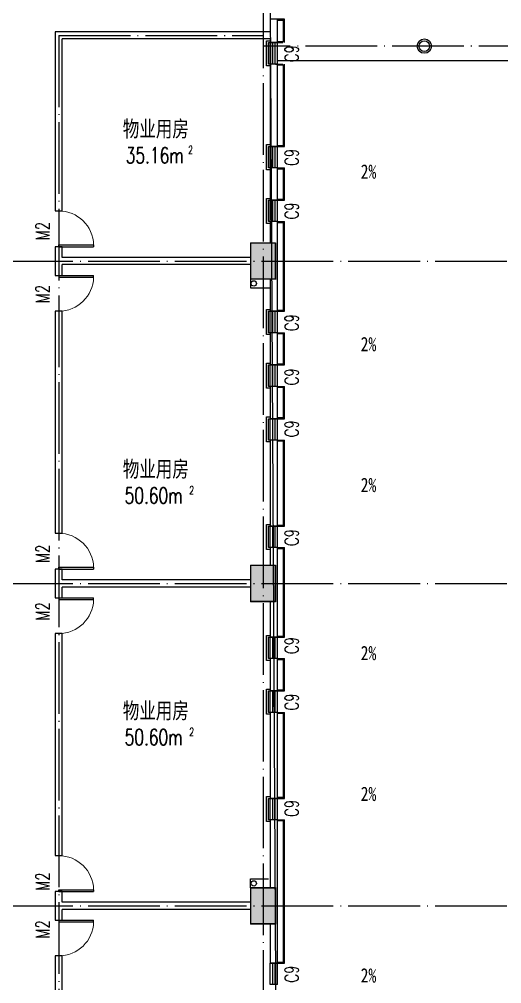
# Model space of a CAD drawing. Header units: millimetres. Extents: x 948020 to 1044234, y 901182 to 1012496.
# Drawn here: x 971637 to 985092, y 960796 to 987721 of the extents above; entities that cross this region are included whole.
import ezdxf

# ---------------------------------------------------------------- set-up
doc = ezdxf.new("R2010")
doc.units = ezdxf.units.MM
doc.header["$LTSCALE"] = 1000
doc.header["$MEASUREMENT"] = 0
doc.linetypes.add('DOTE', pattern=[2.42, 2, -0.2, 0.02, -0.2])
doc.layers.get('0').update_dxf_attribs({"linetype": 'CONTINUOUS'})
for name, color, linetype in [('COLUMN', 255, 'CONTINUOUS'), ('DIM_SYMB', 3, 'CONTINUOUS'), ('DOTE', 1, 'DOTE'), ('PUB_HATCH', 251, 'CONTINUOUS'), ('RAIL', 163, 'CONTINUOUS'), ('SPACE', 7, 'CONTINUOUS'), ('STAIR', 2, 'CONTINUOUS'), ('WALL', 255, 'CONTINUOUS'), ('WINDOW', 4, 'CONTINUOUS'), ('x粉刷线', 62, 'CONTINUOUS'), ('文字', 7, 'CONTINUOUS'), ('柱', 2, 'CONTINUOUS'), ('栏杆', 212, 'CONTINUOUS'), ('门窗', 40, 'CONTINUOUS')]:
    doc.layers.add(name, color=color, linetype=linetype)
doc.styles.add('-宋体', font='', dxfattribs={"width": 0.8})
doc.styles.add('_TCH_DIM', font='', dxfattribs={"width": 0.8})
doc.styles.add('_TCH_SPACE', font='SIMPLEX', dxfattribs={"height": 5, "bigfont": 'GBCBIG'})
doc.styles.get('-宋体').set_extended_font_data('SimSun')
doc.styles.get('_TCH_DIM').set_extended_font_data('SimSun')

# ---------------------------------------------------------------- blocks, each defined once
blk = doc.blocks.new('A$C5BB50297')
at = {"layer": '柱', "const_width": 0.35}
for points in [[(188.68, 629.18), (188.68, 639.18), (181.68, 639.18), (181.68, 629.18)], [(188.68, 539.18), (188.68, 549.18), (181.68, 549.18), (181.68, 539.18)], [(188.68, 449.18), (188.68, 459.18), (181.68, 459.18), (181.68, 449.18)]]:
    blk.add_lwpolyline(points, close=True, dxfattribs=at)
blk = doc.blocks.new('_FZH')
blk.add_lwpolyline([(-0.5, -0.5), (0.5, -0.5), (0.5, 0.5), (-0.5, 0.5)], close=True)
at = {"layer": 'PUB_HATCH'}
blk.add_solid([(-0.5, -0.5), (0.5, -0.5), (-0.5, 0.5), (0.5, 0.5)], dxfattribs=at)
blk = doc.blocks.new('$DorLib2D$00000001')
for p, q in [((0.45, 0.975), (0.5, 0.975)), ((0.45, 0), (0.45, 0.975)), ((0.5, 0), (0.5, 0.975)), ((0.5, 0), (0.45, 0))]:
    blk.add_line(p, q)
at = {"lineweight": 13}
blk.add_arc((0.475, 0), 0.975, 91.4693, 180, dxfattribs=at)
blk = doc.blocks.new('$TCHSYS$WIN2D')
for p, q in [((-0.5, 0.5), (0.5, 0.5)), ((-0.5, 0.5), (-0.5, -0.5)), ((0.5, 0.5), (0.5, -0.5)), ((0.5, 0.167), (-0.5, 0.167)), ((0.5, -0.167), (-0.5, -0.167)), ((-0.5, -0.5), (0.5, -0.5))]:
    blk.add_line(p, q)

msp = doc.modelspace()

# ---------------------------------------------------------------- linework, layer by layer
at = {"layer": 'DIM_SYMB'}
for points in [[(981081.6, 983033.3, 0, 0, 0), (983123.1, 983033.3, 120, 0, 0), (983573.1, 983033.3, 0, 0, 0)], [(981081.6, 978216.8, 0, 0, 0), (983123.1, 978216.8, 120, 0, 0), (983573.1, 978216.8, 0, 0, 0)], [(981081.6, 974285.3, 0, 0, 0), (983123.1, 974285.3, 120, 0, 0), (983573.1, 974285.3, 0, 0, 0)], [(981081.6, 969592.8, 0, 0, 0), (983123.1, 969592.8, 120, 0, 0), (983573.1, 969592.8, 0, 0, 0)], [(981081.6, 965661.3, 0, 0, 0), (983123.1, 965661.3, 120, 0, 0), (983573.1, 965661.3, 0, 0, 0)]]:
    msp.add_lwpolyline(points, format="xyseb", dxfattribs=at)
at = {"layer": 'DOTE'}
for p, q in [((978435, 1005295.6), (978435, 908381.6)), ((972735, 987270.8), (972735, 953970.8)), ((972735, 987270.8), (978435, 987270.8)), ((1032435, 986970.8), (978435, 986970)), ((954193.3, 980970.8), (1038231.8, 980970.8)), ((954193.3, 971970.8), (1038231.8, 971970.8)), ((954193.3, 962970.8), (1038231.8, 962970.8))]:
    msp.add_line(p, q, dxfattribs=at)
at = {"layer": 'RAIL'}
for p, q in [((978785, 987070.8), (978985, 987070.8)), ((978785, 986470.8), (978985, 986470.8)), ((978835, 984170.8), (979035, 984170.8)), ((978835, 983570.8), (979035, 983570.8)), ((978835, 982670.8), (979035, 982670.8)), ((978835, 982070.8), (979035, 982070.8)), ((978835, 979570.8), (979035, 979570.8)), ((978835, 978970.8), (979035, 978970.8)), ((978835, 978070.8), (979035, 978070.8)), ((978835, 977470.8), (979035, 977470.8)), ((978835, 976570.8), (979035, 976570.8)), ((978835, 975970.8), (979035, 975970.8)), ((978835, 973570.8), (979035, 973570.8)), ((978835, 972970.8), (979035, 972970.8)), ((978835, 970470.8), (979035, 970470.8)), ((978835, 969870.8), (979035, 969870.8)), ((978835, 968970.8), (979035, 968970.8)), ((978835, 968370.8), (979035, 968370.8)), ((978835, 965970.8), (979035, 965970.8)), ((978835, 965370.8), (979035, 965370.8)), ((978835, 961370.8), (979035, 961370.8))]:
    msp.add_line(p, q, dxfattribs=at)
for points in [[(979035, 987070.8), (979035, 987720.8), (978835, 987720.8)], [(978835, 987100.8), (979005, 987100.8), (979005, 987690.8), (978835, 987690.8)], [(978835, 984200.8), (979005, 984200.8), (979005, 986440.8), (978835, 986440.8)], [(979035, 984170.8), (979035, 986470.8)], [(979035, 982670.8), (979035, 983570.8)], [(978835, 982700.8), (979005, 982700.8), (979005, 983540.8), (978835, 983540.8)], [(978835, 979600.8), (979005, 979600.8), (979005, 982040.8), (978835, 982040.8)], [(979035, 979570.8), (979035, 982070.8)], [(978835, 978100.8), (979005, 978100.8), (979005, 978940.8), (978835, 978940.8)], [(979035, 978070.8), (979035, 978970.8)], [(978835, 976600.8), (979005, 976600.8), (979005, 977440.8), (978835, 977440.8)], [(979035, 976570.8), (979035, 977470.8)], [(978835, 973600.8), (979005, 973600.8), (979005, 975940.8), (978835, 975940.8)], [(979035, 973570.8), (979035, 975970.8)], [(978835, 970500.8), (979005, 970500.8), (979005, 972940.8), (978835, 972940.8)], [(979035, 970470.8), (979035, 972970.8)], [(978835, 969000.8), (979005, 969000.8), (979005, 969840.8), (978835, 969840.8)], [(979035, 968970.8), (979035, 969870.8)], [(978835, 966000.8), (979005, 966000.8), (979005, 968340.8), (978835, 968340.8)], [(979035, 965970.8), (979035, 968370.8)], [(978835, 961400.8), (979005, 961400.8), (979005, 965340.8), (978835, 965340.8)], [(979035, 961370.8), (979035, 965370.8)]]:
    msp.add_lwpolyline(points, dxfattribs=at)
at = {"layer": 'STAIR'}
for points in [[(978085, 980470.8), (978085, 980220.8), (978635, 980220.8)], [(978086.8, 963470.8), (978086.8, 963720.8), (978585, 963720.8)]]:
    msp.add_lwpolyline(points, dxfattribs=at)
for centre in [(978175, 980345.8), (978175, 963595.8)]:
    msp.add_circle(centre, 75, dxfattribs=at)
at = {"layer": 'WALL'}
for p, q in [((978835, 987720.8), (978635, 987720.8)), ((978635, 987720.8), (978635, 987370.8)), ((978835, 987270.8), (978835, 987720.8)), ((972635, 987370.8), (972635, 982370.8)), ((978635, 987370.8), (972635, 987370.8)), ((972835, 982370.8), (972835, 987170.8)), ((978635, 987170.8), (972835, 987170.8)), ((978635, 987170.8), (978635, 987070.8)), ((978635, 987070.8), (978835, 987070.8)), ((978835, 987070.8), (978835, 987270.8)), ((978635, 986470.8), (978635, 984170.8)), ((978835, 986470.8), (978635, 986470.8)), ((978835, 984170.8), (978835, 986470.8)), ((978635, 984170.8), (978835, 984170.8)), ((978635, 983570.8), (978635, 982670.8)), ((978835, 983570.8), (978635, 983570.8)), ((978835, 982670.8), (978835, 983570.8)), ((978635, 982670.8), (978835, 982670.8)), ((972635, 982370.8), (972835, 982370.8)), ((978835, 982070.8), (978635, 982070.8)), ((978635, 982070.8), (978635, 981470.8)), ((978835, 981270.8), (978835, 982070.8)), ((972835, 981370.8), (972635, 981370.8)), ((972635, 981370.8), (972635, 980970.8)), ((972835, 981070.8), (972835, 981370.8)), ((978835, 979570.8), (978835, 981270.8)), ((972635, 980970.8), (972635, 980570.8)), ((978085, 981070.8), (972835, 981070.8)), ((972835, 980570.8), (972835, 980870.8)), ((978085, 980870.8), (972835, 980870.8)), ((972635, 980570.8), (972835, 980570.8)), ((978635, 980470.8), (978635, 979570.8)), ((972835, 979570.8), (972635, 979570.8)), ((972635, 979570.8), (972635, 973370.8)), ((972835, 973370.8), (972835, 979570.8)), ((978635, 979570.8), (978835, 979570.8)), ((978635, 978970.8), (978635, 978070.8)), ((978835, 978970.8), (978635, 978970.8)), ((978835, 978070.8), (978835, 978970.8)), ((978635, 978070.8), (978835, 978070.8)), ((978635, 977470.8), (978635, 976570.8)), ((978835, 977470.8), (978635, 977470.8)), ((978835, 976570.8), (978835, 977470.8)), ((978635, 976570.8), (978835, 976570.8)), ((978635, 975970.8), (978635, 973570.8)), ((978835, 975970.8), (978635, 975970.8)), ((978835, 973570.8), (978835, 975970.8)), ((972635, 973370.8), (972835, 973370.8)), ((978635, 973570.8), (978835, 973570.8)), ((978835, 972970.8), (978635, 972970.8)), ((978635, 972970.8), (978635, 972470.8)), ((978835, 972270.8), (978835, 972970.8)), ((972835, 972370.8), (972635, 972370.8)), ((972635, 972370.8), (972635, 971970.8)), ((972835, 972070.8), (972835, 972370.8)), ((978835, 970470.8), (978835, 972270.8)), ((978085, 972070.8), (972835, 972070.8)), ((972635, 971970.8), (972635, 971570.8)), ((972835, 971570.8), (972835, 971870.8)), ((978085, 971870.8), (972835, 971870.8)), ((972635, 971570.8), (972835, 971570.8)), ((978635, 971470.8), (978635, 970470.8)), ((972835, 970570.8), (972635, 970570.8)), ((972635, 970570.8), (972635, 964370.8)), ((972835, 964370.8), (972835, 970570.8)), ((978635, 970470.8), (978835, 970470.8)), ((978635, 969870.8), (978635, 968970.8)), ((978835, 969870.8), (978635, 969870.8)), ((978835, 968970.8), (978835, 969870.8)), ((978635, 968970.8), (978835, 968970.8)), ((978635, 968370.8), (978635, 965970.8)), ((978835, 968370.8), (978635, 968370.8)), ((978835, 965970.8), (978835, 968370.8)), ((978635, 965970.8), (978835, 965970.8)), ((978835, 965370.8), (978635, 965370.8)), ((978635, 965370.8), (978635, 963470.8)), ((978835, 962970.8), (978835, 965370.8)), ((972635, 964370.8), (972835, 964370.8)), ((972835, 963370.8), (972635, 963370.8)), ((972635, 963370.8), (972635, 962970.8)), ((972835, 963070.8), (972835, 963370.8)), ((972635, 962970.8), (972635, 962570.8)), ((978085, 963070.8), (972835, 963070.8)), ((972835, 962570.8), (972835, 962870.8)), ((978085, 962870.8), (972835, 962870.8)), ((978835, 961370.8), (978835, 962970.8)), ((972635, 962570.8), (972835, 962570.8)), ((978635, 962470.8), (978635, 961370.8)), ((972835, 961570.8), (972635, 961570.8)), ((972635, 961570.8), (972635, 955370.8)), ((972835, 955370.8), (972835, 961570.8)), ((978635, 961370.8), (978835, 961370.8))]:
    msp.add_line(p, q, dxfattribs=at)
for radius in [200, 150]:
    msp.add_circle((982935, 986970.8), radius, dxfattribs=at)
at = {"layer": 'x粉刷线', "color": 3}
msp.add_lwpolyline([(959435, 1002970.8), (959435, 952370.8), (960935, 952370.8), (960935, 953370.8), (977335, 953370.8), (977335, 952370.8), (978835, 952370.8), (978635, 989772.7), (978835, 1002970.8), (959435, 1002970.8)], dxfattribs=at)
at = {"layer": '栏杆'}
msp.add_line((978835, 986570.8), (1014085, 986570.8), dxfattribs=at)
for points in [[(978635, 986420.8), (978535, 986420.8), (978535, 987120.8), (978635, 987120.8)], [(978635, 986470.8), (978585, 986470.8), (978585, 987070.8), (978635, 987070.8)], [(978635, 983520.8), (978535, 983520.8), (978535, 984220.8), (978635, 984220.8)], [(978635, 983570.8), (978585, 983570.8), (978585, 984170.8), (978635, 984170.8)], [(978635, 982020.8), (978535, 982020.8), (978535, 982720.8), (978635, 982720.8)], [(978635, 982020.8), (978535, 982020.8), (978535, 982670.8)], [(978635, 982070.8), (978585, 982070.8), (978585, 982670.8)], [(978635, 982070.8), (978585, 982070.8), (978585, 982670.8), (978635, 982670.8)], [(978635, 978920.8), (978535, 978920.8), (978535, 979620.8), (978635, 979620.8)], [(978635, 978970.8), (978585, 978970.8), (978585, 979570.8), (978635, 979570.8)], [(978635, 977420.8), (978535, 977420.8), (978535, 978120.8), (978635, 978120.8)], [(978635, 977470.8), (978585, 977470.8), (978585, 978070.8), (978635, 978070.8)], [(978635, 975920.8), (978535, 975920.8), (978535, 976620.8), (978635, 976620.8)], [(978635, 975970.8), (978585, 975970.8), (978585, 976570.8), (978635, 976570.8)], [(978635, 972920.8), (978535, 972920.8), (978535, 973620.8), (978635, 973620.8)], [(978635, 972970.8), (978585, 972970.8), (978585, 973570.8), (978635, 973570.8)], [(978635, 969820.8), (978535, 969820.8), (978535, 970520.8), (978635, 970520.8)], [(978635, 969870.8), (978585, 969870.8), (978585, 970470.8), (978635, 970470.8)], [(978635, 968320.8), (978535, 968320.8), (978535, 969020.8), (978635, 969020.8)], [(978635, 968370.8), (978585, 968370.8), (978585, 968970.8), (978635, 968970.8)], [(978635, 965320.8), (978535, 965320.8), (978535, 966020.8), (978635, 966020.8)], [(978635, 965370.8), (978585, 965370.8), (978585, 965970.8), (978635, 965970.8)]]:
    msp.add_lwpolyline(points, dxfattribs=at)

# ---------------------------------------------------------------- block references
at = {"layer": 'COLUMN', "xscale": 700, "yscale": 1000, "zscale": 1000}
for p in [(978435, 980970.8), (978435, 971970.8), (978435, 962970.8)]:
    msp.add_blockref('_FZH', p, dxfattribs=at)
at = {"layer": 'WINDOW'}
for name, p, xscale, yscale, zscale, rotation in [('$TCHSYS$WIN2D', (978735, 986770.8), -600, 200, -600, 269.9999999999989), ('$TCHSYS$WIN2D', (978735, 983870.8), -600, 200, -600, 269.9999999999989), ('$TCHSYS$WIN2D', (978735, 982370.8), -600, 200, -600, 269.9999999999989), ('$DorLib2D$00000001', (972735, 981870.8), -1000, -1000, -1000, 90), ('$DorLib2D$00000001', (972735, 980070.8), 1000, -1000, 1000, 90), ('$TCHSYS$WIN2D', (978735, 979270.8), -600, 200, -600, 269.9999999999911), ('$TCHSYS$WIN2D', (978735, 977770.8), -600, 200, -600, 269.9999999999911), ('$TCHSYS$WIN2D', (978735, 976270.8), -600, 200, -600, 269.9999999999911), ('$DorLib2D$00000001', (972735, 972870.8), -1000, -1000, -1000, 90), ('$TCHSYS$WIN2D', (978735, 973270.8), -600, 200, -600, 269.9999999999911), ('$DorLib2D$00000001', (972735, 971070.8), 1000, -1000, 1000, 90), ('$TCHSYS$WIN2D', (978735, 970170.8), -600, 200, -600, 269.9999999999857), ('$TCHSYS$WIN2D', (978735, 968670.8), -600, 200, -600, 269.9999999999857), ('$TCHSYS$WIN2D', (978735, 965670.8), -600, 200, -600, 269.9999999999857), ('$DorLib2D$00000001', (972735, 963870.8), -1000, -1000, -1000, 90), ('$DorLib2D$00000001', (972735, 962070.8), 1000, -1000, 1000, 90), ('$TCHSYS$WIN2D', (978735, 961070.8), -600, 200, -600, 269.9999999999867)]:
    msp.add_blockref(name, p, dxfattribs=dict(at, xscale=xscale, yscale=yscale, zscale=zscale, rotation=rotation))
at = {"layer": 'x粉刷线', "xscale": 100, "yscale": 100, "zscale": 100}
msp.add_blockref('A$C5BB50297', (959917.5, 917553.3), dxfattribs=at)

# ---------------------------------------------------------------- texts
at = {"layer": 'DIM_SYMB', "color": 7, "style": '_TCH_DIM', "width": 0.8}
for p in [(981159.6, 983270.8), (981159.6, 978454.3), (981159.6, 974522.8), (981159.6, 969830.3), (981159.6, 965898.8), (981159.6, 960830.3)]:
    msp.add_text('2%', height=398.73, dxfattribs=at).set_placement(p)
at = {"layer": 'SPACE', "style": '_TCH_SPACE', "width": 0.705882}
for s, height, p in [('35.16m', 446.25, (974605.5, 983699.6)), ('2', 223.1, (976345.5, 983962.1)), ('2', 223.1, (976375.5, 974463.6)), ('50.60m', 446.25, (974575.5, 974201.1)), ('50.60m', 446.25, (974575.5, 967454.3)), ('2', 223.1, (976375.5, 967716.8))]:
    msp.add_text(s, height=height, dxfattribs=at).set_placement(p)
at = {"layer": '文字', "style": '-宋体', "width": 0.75}
for p in [(974524.1, 984440.8), (974524.1, 974942.3), (974524.1, 968195.5)]:
    msp.add_text('物业用房', height=450, dxfattribs=at).set_placement(p)
at = {"layer": '门窗', "style": '_TCH_SPACE', "width": 0.705882}
for s, p in [('C9', (979424.6, 986523.9)), ('C9', (979424.6, 983628)), ('C9', (979424.6, 982134.9)), ('M2', (972483, 981555.4)), ('M2', (972483, 979798.8)), ('C9', (979424.6, 979015.2)), ('C9', (979424.6, 977501.5)), ('C9', (979424.6, 976051.1)), ('C9', (979424.6, 973015.6)), ('M2', (972483, 972544.2)), ('M2', (972483, 970939.1)), ('C9', (979424.6, 970000.9)), ('C9', (979424.6, 968422.8)), ('C9', (979424.6, 965453.2)), ('M2', (972483, 963394.2)), ('M2', (972483, 962058.8)), ('C9', (979424.6, 960826.8))]:
    msp.add_text(s, height=382.5, rotation=90, dxfattribs=at).set_placement(p)

doc.saveas('drawing.dxf')
